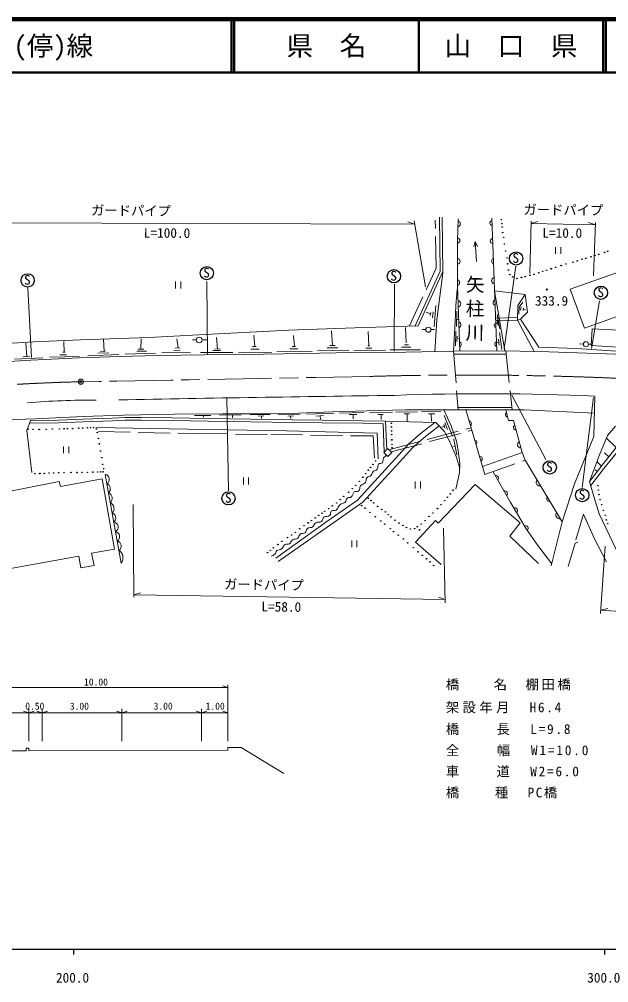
# Model space of a CAD drawing. Units: millimetres, scale not verified. Extents: x 40000 to 680000, y 20000 to 380000.
# Drawn here: x 257815 to 368778, y 198715 to 380000 of the extents above; entities that cross this region are included whole.
import ezdxf
from ezdxf.enums import TextEntityAlignment as Align

# ---------------------------------------------------------------- set-up
doc = ezdxf.new("R2010")
doc.units = ezdxf.units.MM
doc.header["$LTSCALE"] = 1000
doc.header["$PDMODE"] = 32
doc.header["$PDSIZE"] = 500
doc.linetypes.add('CHAIN', pattern=[18.5, 12, -1.5, 3.5, -1.5])
doc.linetypes.add('DASHED', pattern=[7.5, 6, -1.5])
for name, color, linetype, lineweight in [('M-BGD', 7, 'Continuous', 13), ('M-BMK', 2, 'CHAIN', 13), ('M-BMK-SRVR', 3, 'Continuous', 13), ('M-STR-HTXT', 7, 'Continuous', 13), ('M-STR-STR1', 1, 'Continuous', 13), ('M-TTL', 2, 'Continuous', 140), ('M-TTL-BAND', 7, 'Continuous', 25), ('M-TTL-LINE', 7, 'Continuous', 50)]:
    doc.layers.add(name, color=color, linetype=linetype, lineweight=lineweight)
doc.layers.add('M-BMK-HTXT', color=7, linetype='Continuous')
doc.layers.add('M-TTL-TXT', color=7, linetype='Continuous')
doc.styles.add('@ＭＳ ゴシック', font='')
doc.styles.add('ＭＳ ゴシック', font='')
doc.styles.get('@ＭＳ ゴシック').set_extended_font_data('@MS Gothic')
doc.styles.get('ＭＳ ゴシック').set_extended_font_data('MS Gothic')

msp = doc.modelspace()

# ---------------------------------------------------------------- linework, layer by layer
at = {"layer": 'M-BGD'}
for p, q in [((337033, 332619), (336904, 342748)), ((347694, 317584), (346743, 342573)), ((343659, 338159), (343409, 337185)), ((343866, 334442), (343659, 338159)), ((343659, 338159), (344045, 337230)), ((358765, 337136), (358765, 335836)), ((359740, 335836), (359740, 337136)), ((349115, 318059), (351308, 333566)), ((332347, 322330), (337033, 332619)), ((332905, 322348), (337535, 332514)), ((287226, 330635), (287226, 329335)), ((288201, 329335), (288201, 330635)), ((293257, 316877), (293109, 330631)), ((328387, 317570), (328453, 330246)), ((260096, 316371), (259432, 329442)), ((347264, 328885), (349195, 317588)), ((365537, 318041), (367051, 327052)), ((335735, 324942), (335593, 323844)), ((336242, 326124), (335932, 322107)), ((340179, 325055), (340135, 322170)), ((352278, 325895), (352186, 325267)), ((352713, 325652), (352680, 325217)), ((352696, 325427), (353123, 325351)), ((340156, 323529), (340450, 323514)), ((347880, 322828), (347653, 322803)), ((347787, 323439), (347946, 322392)), ((347803, 324443), (348306, 321781)), ((351598, 323361), (352155, 323587)), ((351598, 323361), (354751, 317467)), ((316769, 318598), (316593, 321368)), ((323635, 318569), (323512, 321232)), ((330642, 319124), (330511, 322003)), ((333654, 321596), (334341, 321598)), ((335306, 321613), (335976, 321619)), ((340012, 321340), (339954, 318536)), ((348238, 321047), (348664, 317849)), ((266271, 317378), (266187, 319352)), ((273776, 317548), (273683, 319731)), ((280694, 317918), (280736, 319856)), ((287707, 318149), (287507, 319897)), ((290446, 319658), (291144, 319653)), ((292223, 319676), (293257, 319682)), ((295115, 317968), (294923, 320132)), ((302156, 318415), (301987, 320587)), ((309628, 318444), (309410, 320478)), ((340224, 320355), (340160, 319390)), ((340200, 319997), (340500, 319961)), ((348102, 319265), (347760, 319197)), ((348036, 319833), (348170, 318678)), ((259222, 316524), (259031, 319039)), ((265986, 317378), (266483, 317378)), ((273122, 317513), (274068, 317564)), ((279958, 317538), (281741, 317546)), ((280226, 317914), (281238, 317922)), ((284645, 317228), (290077, 317328)), ((286905, 317663), (288118, 317730)), ((287181, 318123), (288026, 318165)), ((291901, 317278), (298036, 317295)), ((294261, 317646), (295692, 317646)), ((294655, 317956), (295617, 317981)), ((299107, 317336), (305351, 317320)), ((301422, 317952), (302968, 317933)), ((301698, 318415), (302422, 318415)), ((306322, 317524), (312942, 317507)), ((308724, 317976), (310239, 317992)), ((309159, 318444), (309787, 318444)), ((311299, 317129), (320391, 317272)), ((313957, 317635), (319840, 317736)), ((315781, 318171), (317798, 318171)), ((316258, 318598), (317271, 318598)), ((320391, 317272), (330585, 317391)), ((320822, 317652), (326786, 317717)), ((323050, 318101), (324177, 318131)), ((323419, 318569), (323793, 318569)), ((327570, 317810), (333362, 317826)), ((329780, 318287), (331554, 318287)), ((330324, 318755), (331085, 318755)), ((330585, 317391), (339559, 317561)), ((349407, 317589), (357503, 317404)), ((357503, 317404), (371845, 316892)), ((364002, 318894), (363252, 318915)), ((364972, 318847), (365369, 318851)), ((250693, 315303), (259984, 315857)), ((256920, 316058), (262276, 316300)), ((258525, 316475), (259780, 316563)), ((259984, 315857), (269104, 316270)), ((263500, 316394), (269133, 316520)), ((269104, 316270), (276801, 316540)), ((270711, 316676), (276578, 316936)), ((272603, 317153), (274653, 317246)), ((276801, 316540), (283915, 316754)), ((277729, 317003), (283444, 317169)), ((283915, 316754), (292617, 316873)), ((292617, 316873), (300044, 316916)), ((300044, 316916), (311299, 317129)), ((296899, 308755), (297178, 291283)), ((350530, 309280), (356924, 297152)), ((365930, 308842), (363764, 291927)), ((337763, 306504), (340424, 306502)), ((341903, 306501), (345454, 294322)), ((350597, 306495), (352843, 306493)), ((352843, 306493), (366082, 305886)), ((290785, 305430), (293865, 305463)), ((292492, 305449), (292476, 305112)), ((295539, 305480), (299556, 305572)), ((297941, 305535), (297958, 305028)), ((301289, 305606), (305064, 305639)), ((302762, 305330), (303842, 305355)), ((303406, 305345), (303415, 304861)), ((306511, 305589), (310705, 305723)), ((308353, 305321), (309416, 305355)), ((308887, 305338), (308930, 304911)), ((311960, 305723), (317099, 305857)), ((313718, 305330), (315057, 305447)), ((314488, 305397), (314493, 304726)), ((318125, 305910), (322670, 305993)), ((319924, 305650), (321339, 305642)), ((320644, 305646), (320661, 304796)), ((323732, 305976), (328068, 306043)), ((325331, 305650), (326344, 305650)), ((325942, 305650), (325967, 304696)), ((328629, 306060), (332755, 306161)), ((330286, 305776), (331298, 305742)), ((330858, 305757), (330846, 304386)), ((333525, 306152), (337182, 306202)), ((334881, 305742), (336036, 305742)), ((335374, 305742), (335399, 304395)), ((337811, 305444), (339368, 301577)), ((337808, 303411), (337360, 303259)), ((337719, 303778), (337895, 303050)), ((337937, 304129), (338448, 302790)), ((370191, 299430), (368347, 301200)), ((266164, 299630), (266164, 298330)), ((267139, 298330), (267139, 299630)), ((339872, 299632), (339403, 299571)), ((345004, 295865), (352502, 298462)), ((368765, 297640), (367952, 298429)), ((367410, 295901), (366583, 296755)), ((274010, 294363), (277009, 277664)), ((299997, 293757), (299997, 292457)), ((300972, 292457), (300972, 293757)), ((366644, 294903), (366231, 295242)), ((332357, 293013), (332357, 291713)), ((333332, 291713), (333332, 293013)), ((322459, 289134), (306579, 277966)), ((320392, 281952), (320392, 280652)), ((321367, 280652), (321367, 281952)), ((297106, 254787), (297106, 244190)), ((259606, 250238), (259606, 244190)), ((262106, 250238), (262106, 244190)), ((277106, 250238), (277106, 244190)), ((292106, 250238), (292106, 244190)), ((299606, 242985), (307637, 238081)), ((259106, 242348), (247106, 242305)), ((297106, 242485), (259606, 242350))]:
    msp.add_line(p, q, dxfattribs=at)
at = {"layer": 'M-BGD', "linetype": 'DASHED'}
for p, q in [((347264, 328885), (353041, 328207)), ((351615, 323861), (347467, 323778)), ((351598, 323361), (347477, 323278)), ((327384, 298999), (342882, 303144)), ((327808, 298595), (343022, 302663)), ((345454, 294322), (353075, 297044))]:
    msp.add_line(p, q, dxfattribs=at)
at = {"layer": 'M-BGD'}
for points in [[(336026, 317494), (336428, 323460), (337538, 332256), (337404, 342755)], [(340758, 317564), (340517, 324590), (340328, 329744), (340338, 338409), (340405, 342444)], [(233814, 328804), (237301, 317837), (245476, 318369), (260545, 319337), (269374, 319700), (282217, 320111), (292836, 320716), (308582, 321514), (320990, 321949), (332905, 322348)], [(339559, 317561), (339866, 323126), (340000, 326091), (340202, 328484), (340336, 329550)], [(353041, 328207), (351689, 326171), (351598, 323361)], [(353041, 328207), (353460, 324860), (352155, 323587)], [(352604, 326774), (351935, 325820), (351834, 324522)], [(335277, 324853), (335164, 324238), (335226, 324574), (334401, 324907)], [(352155, 323587), (355604, 318277), (362703, 318021), (369277, 317637), (378013, 317338), (382922, 317011), (382866, 316249)], [(265439, 316881), (265503, 316881), (266685, 316876)], [(357954, 277132), (359991, 285440), (362306, 292565), (365982, 301490), (366155, 309103)], [(277466, 305503), (286951, 305682), (296099, 305739), (303185, 305767), (310359, 305887), (316692, 306120), (323322, 306319), (330493, 306490), (337763, 306504)], [(337763, 306504), (339087, 303516), (340139, 300642), (340454, 298797), (340767, 296506), (340681, 294642), (340013, 291612)], [(349413, 306496), (349939, 304511), (350850, 304483), (352502, 298462), (353075, 297044), (359991, 285440)], [(228770, 302106), (234440, 302686), (241597, 303539), (249721, 304236), (255470, 304621), (260876, 304820), (269854, 305261), (277466, 305503)], [(259911, 304485), (265170, 304588), (269857, 304730), (275314, 304940), (277757, 305057), (280796, 305057), (286621, 305007), (293408, 304890), (301419, 304784), (309244, 304599), (314817, 304540), (322433, 304473), (326776, 304364), (326981, 299043)], [(260210, 294750), (259256, 302650), (259911, 304485)], [(259731, 303982), (265182, 304088), (269874, 304231), (275335, 304440), (277769, 304557), (280793, 304557), (286614, 304507), (293401, 304390), (301409, 304284), (309236, 304099), (314812, 304040), (322424, 303973), (326295, 303876), (326499, 298550)], [(272330, 303187), (289558, 302871), (308134, 302581), (325188, 302150), (325387, 297284)], [(306091, 278573), (315738, 285487), (321459, 289524), (328645, 297340), (331169, 300143), (333303, 302021), (336020, 304147)], [(322459, 289134), (329385, 296667), (331873, 299430), (333942, 301251), (336846, 303524)], [(326776, 304364), (331315, 304256), (336238, 304142), (337888, 302463), (338771, 300770), (340037, 297740), (340720, 295477)], [(370779, 278912), (366958, 286918), (365977, 290209), (365181, 292998), (367056, 298023), (368536, 301665), (370026, 303465)], [(339605, 301036), (339605, 300910), (340210, 298016)], [(365181, 292998), (368253, 296997), (370429, 299729), (373346, 302261), (382566, 299003), (386536, 297623), (395329, 296855), (404592, 296059)], [(346999, 294874), (350193, 289200), (353258, 284092), (355459, 280980), (358060, 277565)], [(337218, 277391), (332378, 281630), (336154, 285670), (336666, 285200), (343638, 292456), (352104, 285218), (350139, 282735), (355560, 277599)], [(362564, 282026), (364029, 286906), (366107, 282239), (368341, 277914)], [(361137, 277032), (362436, 281400), (362948, 281627)], [(297106, 242485), (297106, 242985), (299606, 242985)], [(259606, 242350), (259606, 242850), (259106, 242850), (259106, 242348)]]:
    msp.add_lwpolyline(points, dxfattribs=at)
at = {"layer": 'M-BGD', "linetype": 'DASHED'}
for points in [[(331282, 322294), (336276, 333150), (336132, 342217)], [(272717, 302427), (291014, 302043), (305157, 301872), (320851, 301631), (324465, 301588), (324678, 297419)], [(365379, 292303), (367853, 295446), (371467, 299914), (373644, 301735), (381000, 298889), (385894, 296912), (394218, 296400), (403807, 295517), (403346, 292414), (403346, 290866), (404145, 289445), (407306, 284945)]]:
    msp.add_lwpolyline(points, dxfattribs=at)
at = {"layer": 'M-BGD'}
for points in [[(361529, 329214), (364232, 321850), (375088, 325763), (372384, 333033)], [(365639, 321765), (365454, 318606), (370548, 318322), (370676, 321523)], [(326464, 298514), (327217, 297741), (327938, 298471), (327153, 299220)], [(245019, 289012), (245840, 283370), (248045, 283739), (249178, 277150), (255808, 278317), (256178, 276681), (269012, 278957), (269410, 276752), (271900, 277236), (271416, 279512), (275756, 280281), (273407, 293542), (265568, 292105), (265326, 293030)]]:
    msp.add_lwpolyline(points, close=True, dxfattribs=at)
at = {"layer": 'M-BGD', "lineweight": 25}
for centre, radius in [((348575, 342281), 50), ((348659, 341553), 50), ((348717, 340917), 50), ((348810, 339862), 50), ((349000, 338966), 50), ((349150, 337719), 50), ((349376, 336388), 50), ((351338, 334990), 1250), ((366157, 335559), 50), ((366902, 335752), 50), ((367998, 336129), 50), ((368584, 336354), 50), ((349619, 335091), 50), ((349753, 333986), 50), ((359821, 333651), 50), ((360708, 333944), 50), ((362039, 334287), 50), ((362843, 334530), 50), ((363730, 334848), 50), ((364483, 335040), 50), ((365446, 335308), 50), ((259393, 330873), 1250), ((293123, 332231), 1250), ((328342, 331643), 1250), ((349895, 332806), 50), ((350163, 331944), 50), ((353979, 331843), 50), ((354724, 331986), 50), ((355611, 332304), 50), ((356365, 332580), 50), ((357110, 332772), 50), ((357938, 333040), 50), ((358767, 333316), 50), ((350707, 331525), 50), ((351510, 331232), 50), ((352356, 331417), 50), ((353059, 331592), 50), ((367315, 328549), 1250), ((259438, 302869), 50), ((260425, 302844), 50), ((261563, 302827), 50), ((262894, 302852), 50), ((264024, 302894), 50), ((265346, 302911), 50), ((266250, 302952), 50), ((266886, 302994), 50), ((267866, 302986), 50), ((268995, 303061), 50), ((269765, 303069), 50), ((270630, 303141), 50), ((271236, 303160), 50), ((271797, 303160), 50), ((272333, 302939), 50), ((327842, 303311), 50), ((327867, 303985), 50), ((272496, 302230), 50), ((272703, 301132), 50), ((327892, 302543), 50), ((327911, 301859), 50), ((272905, 300113), 50), ((327951, 300869), 50), ((327990, 299953), 50), ((327995, 299372), 50), ((273107, 298755), 50), ((273358, 297516), 50), ((273534, 296269), 50), ((323935, 295692), 50), ((324379, 296236), 50), ((324889, 296889), 50), ((357667, 295679), 1250), ((260760, 294493), 50), ((261686, 294528), 50), ((262503, 294552), 50), ((263424, 294621), 50), ((264275, 294621), 50), ((265230, 294671), 50), ((266245, 294695), 50), ((267554, 294730), 50), ((268662, 294720), 50), ((269602, 294754), 50), ((270631, 294739), 50), ((271665, 294789), 50), ((272571, 294823), 50), ((273132, 294838), 50), ((273580, 294848), 50), ((273688, 295439), 50), ((322487, 293825), 50), ((322998, 294512), 50), ((323500, 295156), 50), ((321148, 292302), 50), ((321818, 293064), 50), ((366773, 292240), 50), ((297211, 289855), 1250), ((318869, 290214), 50), ((319809, 291001), 50), ((320512, 291674), 50), ((338408, 290062), 50), ((338935, 290698), 50), ((339487, 291393), 50), ((363800, 290455), 1250), ((366815, 291420), 50), ((366940, 290574), 50), ((316757, 288451), 50), ((317555, 288978), 50), ((318234, 289628), 50), ((322248, 288497), 50), ((323539, 289884), 50), ((324024, 289449), 50), ((324535, 288997), 50), ((325255, 288327), 50), ((337186, 288664), 50), ((337905, 289409), 50), ((367154, 289610), 50), ((367424, 288678), 50), ((314182, 286634), 50), ((314793, 287053), 50), ((315310, 287403), 50), ((316033, 287915), 50), ((322931, 288014), 50), ((323841, 287231), 50), ((324823, 286392), 50), ((326041, 287767), 50), ((326728, 287306), 50), ((327263, 286779), 50), ((334950, 286452), 50), ((335699, 287097), 50), ((336541, 287928), 50), ((367737, 287611), 50), ((368111, 286655), 50), ((311420, 284724), 50), ((312198, 285246), 50), ((312799, 285670), 50), ((313522, 286177), 50), ((325876, 285595), 50), ((326602, 285012), 50), ((327765, 286369), 50), ((328535, 285733), 50), ((329322, 285197), 50), ((330042, 284762), 50), ((333478, 285034), 50), ((334197, 285659), 50), ((368321, 285809), 50), ((368597, 285081), 50), ((309067, 282962), 50), ((309776, 283454), 50), ((310613, 284129), 50), ((327640, 284158), 50), ((328265, 283590), 50), ((329161, 282938), 50), ((330678, 284360), 50), ((331440, 284089), 50), ((332223, 284168), 50), ((332730, 284512), 50), ((333157, 283925), 50), ((306492, 281184), 50), ((307245, 281780), 50), ((308284, 282484), 50), ((330132, 282226), 50), ((330927, 281473), 50), ((304547, 279629), 50), ((305079, 280082), 50), ((305645, 280559), 50), ((331987, 280585), 50), ((332883, 279790), 50), ((333711, 279112), 50), ((334470, 278480), 50), ((335144, 277914), 50), ((335814, 277210), 50)]:
    msp.add_circle(centre, radius, dxfattribs=at)
at = {"layer": 'M-BGD'}
for centre, radius in [((357103, 329154), 121), ((334824, 321588), 483), ((291684, 319655), 540), ((364486, 318862), 486)]:
    msp.add_circle(centre, radius, dxfattribs=at)
for centre, radius, start, end in [((340320, 341495), 533, 276.41493, 81.68331), ((346876, 341671), 471, 104.28502, 260.07392), ((340238, 338371), 517, 281.0025, 78.05418), ((346973, 338280), 488, 100.09776, 264.26118), ((340217, 334452), 575, 281.58515, 78.2931), ((347261, 334508), 533, 115.557, 248.80194), ((340028, 330459), 651, 297.47393, 62.40432), ((347332, 330815), 611, 105.58887, 258.77007), ((340286, 326465), 624, 287.10585, 77.07922), ((347514, 326689), 508, 111.30012, 253.05882), ((340385, 322490), 579, 292.57668, 71.36372), ((347574, 322386), 371, 101.98849, 262.37046), ((340422, 318809), 580, 302.42321, 61.5172), ((347739, 318868), 422, 105.02261, 259.33633), ((270871, 173726), 134602, 89.39292, 94.8969), ((421871, -7035480), 7345298, 90.72876, 91.13366), ((345815, -153909), 463458, 87.48469, 92.14779), ((349779, 305610), 442, 121.59054, 268.12127), ((342291, 303924), 624, 320.30176, 72.20341), ((351290, 303178), 461, 115.29715, 275.39777), ((343559, 300388), 413, 303.40017, 89.105), ((352217, 299978), 612, 117.23443, 273.46049), ((344490, 297297), 472, 297.61613, 94.88904), ((273789, 293419), 970, 303.5405, 76.82483), ((347508, 293655), 502, 317.30318, 101.44334), ((273954, 291681), 1001, 312.10947, 68.25586), ((355721, 292793), 593, 130.14008, 291.45273), ((274074, 289837), 1230, 316.93909, 63.42625), ((349196, 290764), 501, 311.10734, 107.63918), ((357687, 289847), 592, 148.67816, 272.91464), ((274521, 287948), 1142, 313.67054, 66.69479), ((274969, 286179), 1003, 310.25617, 70.10916), ((351092, 287571), 496, 308.77057, 113.15695), ((359554, 286747), 729, 144.56233, 277.03048), ((275467, 284455), 971, 299.28458, 81.08075), ((353130, 284230), 463, 308.4312, 116.07717), ((275712, 282647), 988, 303.78059, 76.58474), ((276037, 280879), 972, 303.71555, 76.64978), ((275659, 278664), 1680, 323.47488, 56.89045)]:
    msp.add_arc(centre, radius, start, end, dxfattribs=at)
msp.add_open_spline([(305260, 278996), (305548, 279090), (305698, 279143), (305905, 279339), (306124, 279548), (306048, 279824), (306281, 280017), (306572, 280258), (306888, 280113), (307194, 280335), (307499, 280558), (307427, 280928), (307746, 281131), (308062, 281332), (308379, 281091), (308692, 281298), (308997, 281500), (308932, 281851), (309227, 282068), (309565, 282316), (309948, 282070), (310265, 282344), (310532, 282574), (310411, 282915), (310675, 283148), (310969, 283406), (311355, 283130), (311646, 283390), (311887, 283606), (311794, 283899), (312023, 284127), (312345, 284447), (312768, 284239), (313111, 284537), (313371, 284764), (313337, 285057), (313613, 285265), (313958, 285524), (314362, 285222), (314693, 285499), (314966, 285729), (314883, 286051), (315144, 286294), (315485, 286610), (315967, 286315), (316274, 286663), (316483, 286898), (316327, 287188), (316534, 287424), (316789, 287716), (317190, 287423), (317496, 287659), (317708, 287821), (317711, 288016), (317873, 288228), (318062, 288474), (318157, 288632), (318409, 288814), (318659, 288995), (318920, 288895), (319145, 289107), (319405, 289351), (319299, 289679), (319564, 289918), (319791, 290124), (320090, 289915), (320324, 290113), (320657, 290394), (320549, 290798), (320885, 291075), (321134, 291281), (321454, 291021), (321697, 291234), (321996, 291497), (321831, 291865), (322073, 292180), (322341, 292528), (322734, 292484), (322977, 292849), (323174, 293144), (323026, 293430), (323228, 293720), (323447, 294034), (323821, 293927), (324074, 294214), (324275, 294442), (324200, 294696), (324409, 294917), (324647, 295169), (324983, 295053), (325195, 295327), (325436, 295637), (325204, 295995), (325455, 296298), (325648, 296531), (325998, 296325), (326183, 296566), (326405, 296856), (326171, 297187), (326392, 297478), (326578, 297722), (326749, 297806), (327039, 297923)], degree=3, knots=[0, 0, 0, 0, 1, 1, 1, 2, 2, 2, 3, 3, 3, 4, 4, 4, 5, 5, 5, 6, 6, 6, 7, 7, 7, 8, 8, 8, 9, 9, 9, 10, 10, 10, 11, 11, 11, 12, 12, 12, 13, 13, 13, 14, 14, 14, 15, 15, 15, 16, 16, 16, 17, 17, 17, 18, 18, 18, 19, 19, 19, 20, 20, 20, 21, 21, 21, 22, 22, 22, 23, 23, 23, 24, 24, 24, 25, 25, 25, 26, 26, 26, 27, 27, 27, 28, 28, 28, 29, 29, 29, 30, 30, 30, 31, 31, 31, 32, 32, 32, 33, 33, 33, 34, 34, 34, 34], dxfattribs=at)
at = {"layer": 'M-BMK'}
for centre, radius, start, end in [((8102244, -423995644), 424379735, 91.05023, 91.05758), ((342163, -339209), 652266, 87.52223, 91.60946), ((279636, -90141), 402070, 91.4574, 105.84779)]:
    msp.add_arc(centre, radius, start, end, dxfattribs=at)
at = {"layer": 'M-BMK-SRVR'}
msp.add_circle((269410, 311798), 500, dxfattribs=at)
msp.add_point((269410, 311798), dxfattribs=at)
at = {"layer": 'M-STR-HTXT'}
for p, q in [((332238, 341472), (236747, 341753)), ((332238, 341472), (330939, 341890)), ((334272, 329636), (332133, 342083)), ((353897, 332193), (354153, 342010)), ((354141, 341548), (355449, 341939)), ((354141, 341548), (366288, 341334)), ((366288, 341334), (364996, 341770)), ((365920, 331730), (366305, 341761)), ((279278, 288672), (279390, 271255)), ((337691, 284231), (338016, 270188)), ((368120, 280887), (367225, 268213)), ((279387, 271694), (280693, 272087)), ((338002, 270798), (279387, 271694)), ((338002, 270798), (336708, 271232)), ((367269, 268843), (368597, 269155)), ((407165, 265746), (367269, 268843)), ((247106, 254241), (297106, 254241)), ((297106, 254241), (296106, 254559)), ((247106, 249519), (259606, 249519)), ((259606, 249519), (258606, 249837)), ((259606, 249519), (260606, 249837)), ((259606, 249519), (262106, 249519)), ((262106, 249519), (261106, 249837)), ((262106, 249519), (263106, 249837)), ((262106, 249519), (277106, 249519)), ((277106, 249519), (276106, 249837)), ((277106, 249519), (278106, 249837)), ((277106, 249519), (292106, 249519)), ((292106, 249519), (291106, 249837)), ((292106, 249519), (293106, 249837)), ((292106, 249519), (297106, 249519)), ((297106, 249519), (296106, 249837))]:
    msp.add_line(p, q, dxfattribs=at)
at = {"layer": 'M-STR-STR1'}
for p, q in [((339559, 317561), (349407, 317589)), ((339602, 317009), (349470, 317003)), ((340388, 306957), (350549, 306936)), ((340424, 306502), (350597, 306495))]:
    msp.add_line(p, q, dxfattribs=at)
at = {"layer": 'M-STR-STR1', "linetype": 'DASHED'}
for p, q in [((339559, 317561), (340424, 306502)), ((349407, 317589), (350597, 306495))]:
    msp.add_line(p, q, dxfattribs=at)
at = {"layer": 'M-TTL'}
msp.add_line((680000, 380000), (40000, 380000), dxfattribs=at)
at = {"layer": 'M-TTL-BAND'}
for p, q in [((40000, 205000), (579000, 205000)), ((268000, 205000), (268000, 204000)), ((368000, 205000), (368000, 204000))]:
    msp.add_line(p, q, dxfattribs=at)
at = {"layer": 'M-TTL-LINE'}
for p, q in [((297750, 380000), (297750, 370000)), ((298250, 380000), (298250, 370000)), ((333000, 380000), (333000, 370000)), ((367750, 380000), (367750, 370000)), ((368250, 380000), (368250, 370000)), ((40000, 370000), (680000, 370000))]:
    msp.add_line(p, q, dxfattribs=at)

# ---------------------------------------------------------------- texts
at = {"layer": 'M-BGD', "style": 'ＭＳ ゴシック'}
for s, height, p in [('S', 1833, (350659, 333616)), ('S', 1833, (258715, 329500)), ('S', 1833, (292444, 330857)), ('S', 1833, (327663, 330269)), ('S', 1833, (366636, 327175)), ('333.9', 1833, (354895, 325556)), ('S', 1833, (356989, 294306)), ('S', 1833, (296532, 288481)), ('S', 1833, (363121, 289081)), ('10.00', 1320, (270014, 254241)), ('0.50', 1320, (258945, 249709)), ('3.00', 1320, (267339, 249709)), ('3.00', 1320, (283110, 249709)), ('1.00', 1320, (292896, 249709))]:
    msp.add_text(s, height=height, dxfattribs=at).set_placement(p, align=Align.BOTTOM_LEFT)
at = {"layer": 'M-BMK-HTXT', "insert": (342016, 331886), "char_height": 2566, "attachment_point": 7, "rotation": 269.54, "style": '@ＭＳ ゴシック'}
msp.add_mtext('\\T1.29;矢柱川', dxfattribs=at)
at = {"layer": 'M-STR-HTXT', "style": 'ＭＳ ゴシック'}
for s, rotation, p in [('ガードパイプ', 359.487, (271338, 342609)), ('ガードパイプ', 359.487, (352727, 342736)), ('L=100.0', 359.487, (281255, 338376)), ('L=10.0', 359.487, (356282, 338363)), ('ガードパイプ', 359.125, (296356, 272256)), ('L=58.0', 359.125, (303379, 268046))]:
    msp.add_text(s, height=1833, rotation=rotation, dxfattribs=at).set_placement(p, align=Align.BOTTOM_LEFT)
at = {"layer": 'M-STR-HTXT', "char_height": 1833, "attachment_point": 7, "style": 'ＭＳ ゴシック'}
for s, insert in [('\\T1.2;橋\u3000\u3000名\u3000棚田橋', (338125, 253714)), ('\\T1.26;架設年月\u3000H6.4', (338125, 249419)), ('\\T1.27;橋\u3000\u3000長\u3000L=9.8', (338125, 245321)), ('\\T1.28;全\u3000\u3000幅\u3000W1=10.0', (338125, 241340)), ('\\T1.27;車\u3000\u3000道\u3000W2=6.0', (338125, 237360)), ('\\T1.23;橋\u3000\u3000種\u3000PC橋', (338125, 233380))]:
    msp.add_mtext(s, dxfattribs=dict(at, insert=insert))
at = {"layer": 'M-TTL-BAND', "style": 'ＭＳ ゴシック'}
for s, p in [('200.0', (267844, 198195)), ('300.0', (367844, 198195))]:
    msp.add_text(s, height=1833, dxfattribs=at).set_placement(p, align=Align.BOTTOM_CENTER)
at = {"layer": 'M-TTL-TXT', "style": 'ＭＳ ゴシック'}
msp.add_text('一般県道迫田篠目(停)線', height=3666, dxfattribs=at).set_placement((216734, 375000), align=Align.MIDDLE_LEFT)
for s, p in [('県\u3000名', (315625, 375000)), ('山\u3000口\u3000県', (350375, 375000))]:
    msp.add_text(s, height=3666, dxfattribs=at).set_placement(p, align=Align.MIDDLE_CENTER)

doc.saveas('drawing.dxf')
